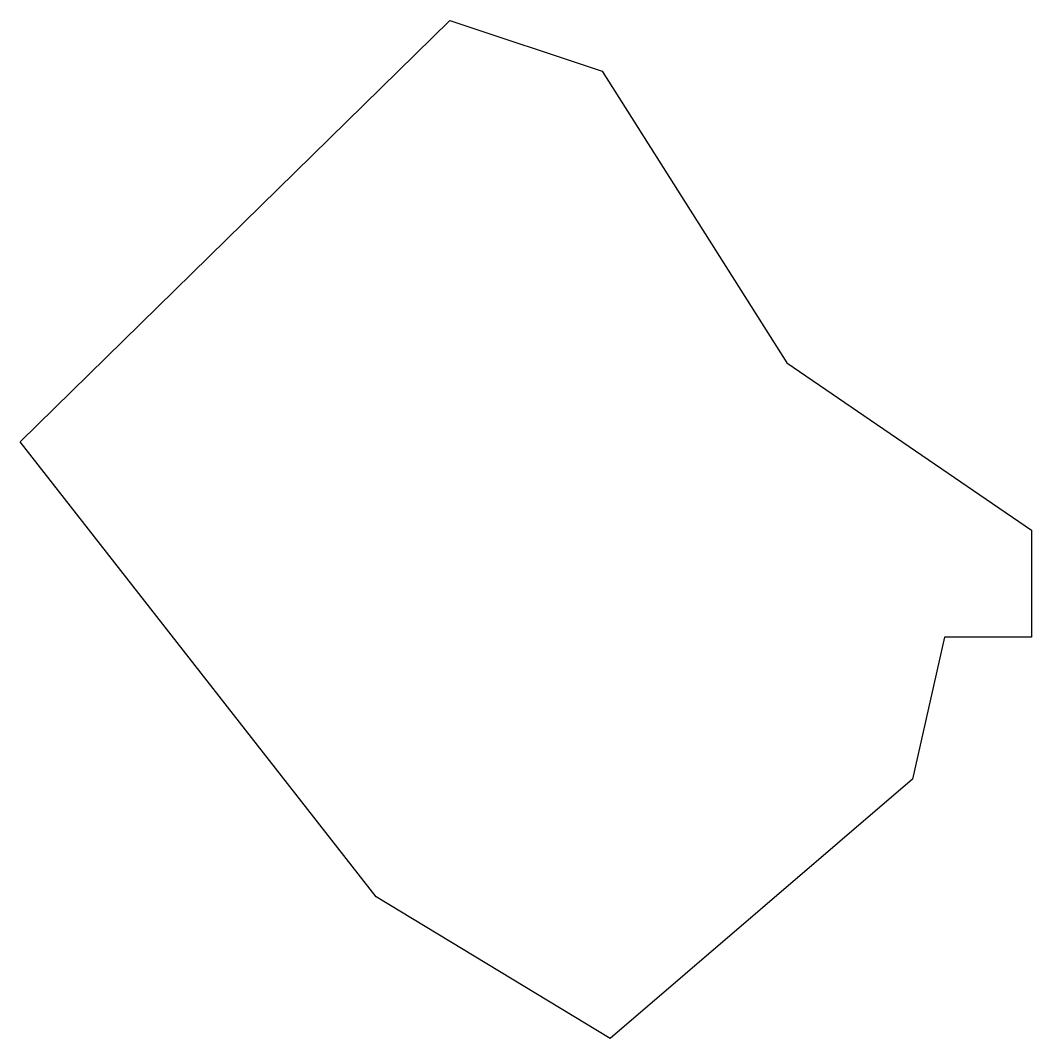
# Model space of a CAD drawing. Header units: metres. Extents: x -6.6 to 8.5, y -6.6 to 8.6.
import ezdxf

# ---------------------------------------------------------------- set-up
doc = ezdxf.new("R2010")
doc.units = ezdxf.units.M

msp = doc.modelspace()

# ---------------------------------------------------------------- linework, layer by layer
for p, q in [((-6.574, 2.322), (-0.154, 8.622)), ((-0.154, 8.622), (2.126, 7.862)), ((2.126, 7.862), (4.886, 3.502)), ((4.886, 3.502), (8.546, 1.002)), ((-1.254, -4.478), (-6.574, 2.322)), ((8.546, 1.002), (8.546, -0.598)), ((7.246, -0.598), (6.766, -2.718)), ((8.546, -0.598), (7.246, -0.598)), ((6.766, -2.718), (2.246, -6.598)), ((2.246, -6.598), (-1.254, -4.478))]:
    msp.add_line(p, q)

doc.saveas('drawing.dxf')
